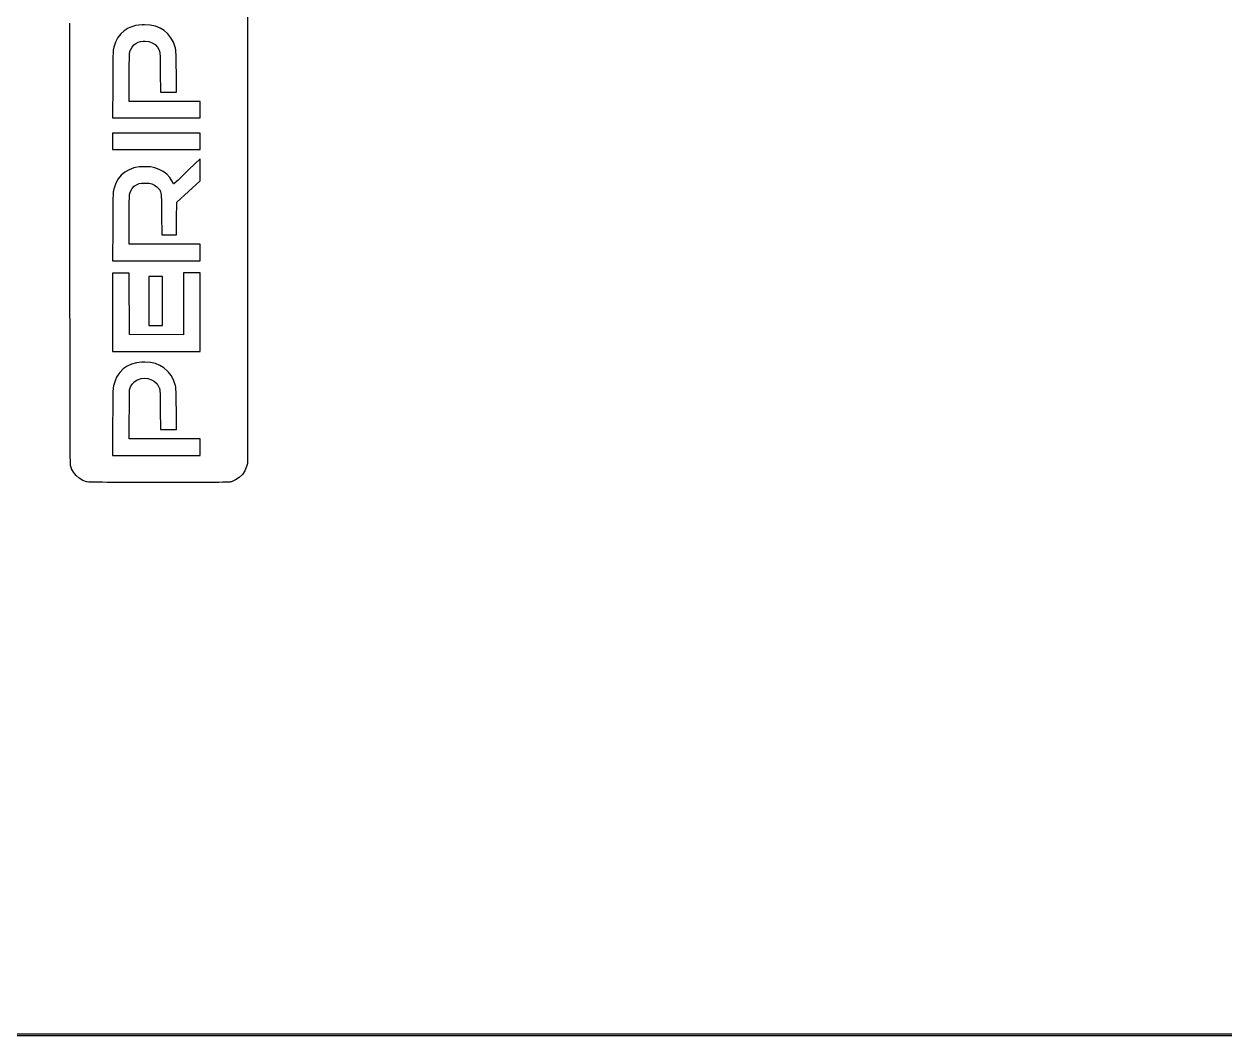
# Model space of a CAD drawing. Extents: x 47 to 252, y -139 to -48.
# Drawn here: x 95.52 to 122.43, y -138.53 to -115.85 of the extents above; entities that cross this region are included whole.
import ezdxf

# ---------------------------------------------------------------- set-up
doc = ezdxf.new("R2010")
doc.units = 0
doc.layers.add('BLACK', color=7, linetype='CONTINUOUS')

msp = doc.modelspace()

# ---------------------------------------------------------------- linework, layer by layer
at = {"layer": 'BLACK', "linetype": 'CONTINUOUS'}
for p, q in [((100.53, -113.475), (100.53, -125.695)), ((96.547, -116.287), (96.5469, -115.832)), ((97.8532, -115.946), (97.7638, -116)), ((97.8915, -115.928), (97.8532, -115.946)), ((97.9564, -115.902), (97.8915, -115.928)), ((98.0197, -115.885), (97.9564, -115.902)), ((98.0885, -115.874), (98.0197, -115.885)), ((98.1702, -115.868), (98.0885, -115.874)), ((98.2201, -115.867), (98.1702, -115.868)), ((98.3465, -115.875), (98.2201, -115.867)), ((98.4624, -115.9), (98.3465, -115.875)), ((98.5673, -115.941), (98.4624, -115.9)), ((98.6606, -115.998), (98.5673, -115.941)), ((97.6228, -116.155), (97.5708, -116.256)), ((97.6871, -116.07), (97.6228, -116.155)), ((97.7638, -116), (97.6871, -116.07)), ((98.13, -116.241), (98.1899, -116.234)), ((98.1899, -116.234), (98.19, -116.234)), ((98.19, -116.234), (98.1902, -116.233)), ((98.1902, -116.233), (98.1904, -116.233)), ((98.1904, -116.233), (98.2299, -116.233)), ((98.2299, -116.233), (98.23, -116.233)), ((98.23, -116.233), (98.2303, -116.233)), ((98.2303, -116.233), (98.2305, -116.233)), ((98.2305, -116.233), (98.3154, -116.242)), ((98.7418, -116.069), (98.6606, -115.998)), ((98.8103, -116.156), (98.7418, -116.069)), ((98.8656, -116.256), (98.8103, -116.156)), ((96.5471, -116.728), (96.547, -116.287)), ((96.547, -116.287), (96.547, -116.287)), ((97.5153, -116.482), (97.5137, -116.517)), ((97.5171, -116.453), (97.5153, -116.482)), ((97.5193, -116.431), (97.5171, -116.453)), ((97.5219, -116.412), (97.5193, -116.431)), ((97.525, -116.396), (97.5219, -116.412)), ((97.5285, -116.382), (97.525, -116.396)), ((97.5326, -116.366), (97.5285, -116.382)), ((97.5708, -116.256), (97.5326, -116.366)), ((97.8835, -116.528), (97.8855, -116.501)), ((97.8855, -116.501), (97.888, -116.481)), ((97.8855, -116.501), (97.8855, -116.501)), ((97.8855, -116.501), (97.8855, -116.501)), ((97.8855, -116.501), (97.8855, -116.501)), ((97.888, -116.481), (97.891, -116.466)), ((97.888, -116.481), (97.888, -116.481)), ((97.888, -116.481), (97.888, -116.481)), ((97.888, -116.481), (97.888, -116.481)), ((97.891, -116.466), (97.891, -116.466)), ((97.891, -116.466), (97.8911, -116.466)), ((97.8911, -116.466), (97.8948, -116.453)), ((97.8911, -116.466), (97.8911, -116.466)), ((97.8948, -116.453), (97.8948, -116.453)), ((97.8948, -116.453), (97.8949, -116.453)), ((97.8949, -116.453), (97.8993, -116.442)), ((97.8949, -116.453), (97.8949, -116.453)), ((97.8993, -116.442), (97.8993, -116.442)), ((97.8993, -116.442), (97.8993, -116.442)), ((97.8993, -116.442), (97.8994, -116.442)), ((97.8994, -116.442), (97.9032, -116.433)), ((97.9032, -116.433), (97.9033, -116.433)), ((97.9033, -116.433), (97.9034, -116.433)), ((97.9034, -116.433), (97.9392, -116.369)), ((97.9034, -116.433), (97.9034, -116.433)), ((97.9392, -116.369), (97.9395, -116.368)), ((97.9392, -116.369), (97.9392, -116.369)), ((97.9392, -116.369), (97.9392, -116.369)), ((97.9392, -116.369), (97.9392, -116.369)), ((97.9395, -116.368), (97.9397, -116.368)), ((97.9397, -116.368), (97.9815, -116.319)), ((97.9815, -116.319), (97.9815, -116.319)), ((97.9815, -116.319), (97.9816, -116.319)), ((97.9816, -116.319), (97.9818, -116.318)), ((97.9818, -116.318), (97.9823, -116.318)), ((97.9823, -116.318), (98.0256, -116.285)), ((97.9823, -116.318), (97.9823, -116.318)), ((97.9823, -116.318), (97.9823, -116.318)), ((98.0256, -116.285), (98.0257, -116.285)), ((98.0257, -116.285), (98.026, -116.284)), ((98.026, -116.284), (98.0263, -116.284)), ((98.0263, -116.284), (98.0766, -116.257)), ((98.0766, -116.257), (98.0766, -116.257)), ((98.0766, -116.257), (98.0771, -116.257)), ((98.0771, -116.257), (98.0774, -116.257)), ((98.0774, -116.257), (98.1291, -116.241)), ((98.1291, -116.241), (98.1291, -116.241)), ((98.1291, -116.241), (98.1296, -116.241)), ((98.1296, -116.241), (98.13, -116.241)), ((98.3154, -116.242), (98.3155, -116.242)), ((98.3155, -116.242), (98.3155, -116.242)), ((98.3155, -116.242), (98.3156, -116.242)), ((98.3156, -116.242), (98.316, -116.242)), ((98.316, -116.242), (98.3165, -116.242)), ((98.3165, -116.242), (98.3165, -116.242)), ((98.3165, -116.242), (98.3165, -116.242)), ((98.3165, -116.242), (98.3916, -116.268)), ((98.3916, -116.268), (98.3916, -116.268)), ((98.3916, -116.268), (98.3917, -116.268)), ((98.3917, -116.268), (98.3918, -116.268)), ((98.3918, -116.268), (98.3922, -116.268)), ((98.3922, -116.268), (98.3925, -116.268)), ((98.3925, -116.268), (98.3926, -116.268)), ((98.3926, -116.268), (98.3927, -116.269)), ((98.3927, -116.269), (98.4566, -116.31)), ((98.4566, -116.31), (98.4566, -116.31)), ((98.4566, -116.31), (98.4567, -116.31)), ((98.4567, -116.31), (98.4568, -116.31)), ((98.4568, -116.31), (98.4571, -116.31)), ((98.4571, -116.31), (98.4574, -116.31)), ((98.4574, -116.31), (98.4575, -116.311)), ((98.4575, -116.311), (98.4576, -116.311)), ((98.4576, -116.311), (98.509, -116.367)), ((98.509, -116.367), (98.509, -116.367)), ((98.509, -116.367), (98.5091, -116.367)), ((98.5091, -116.367), (98.5091, -116.367)), ((98.5091, -116.367), (98.5093, -116.367)), ((98.5093, -116.367), (98.5096, -116.368)), ((98.5096, -116.368), (98.5096, -116.368)), ((98.5096, -116.368), (98.5097, -116.368)), ((98.5097, -116.368), (98.5461, -116.435)), ((98.5461, -116.435), (98.5462, -116.435)), ((98.5462, -116.435), (98.5463, -116.435)), ((98.5463, -116.435), (98.5464, -116.436)), ((98.5464, -116.436), (98.5519, -116.45)), ((98.5519, -116.45), (98.552, -116.45)), ((98.552, -116.45), (98.552, -116.45)), ((98.552, -116.45), (98.552, -116.45)), ((98.552, -116.45), (98.5566, -116.464)), ((98.5566, -116.464), (98.5567, -116.464)), ((98.5567, -116.464), (98.5567, -116.464)), ((98.5567, -116.464), (98.5568, -116.464)), ((98.5568, -116.464), (98.5605, -116.48)), ((98.5605, -116.48), (98.5605, -116.48)), ((98.5605, -116.48), (98.5606, -116.48)), ((98.5606, -116.48), (98.5606, -116.48)), ((98.5606, -116.48), (98.5636, -116.499)), ((98.5636, -116.499), (98.5636, -116.499)), ((98.5636, -116.499), (98.5636, -116.499)), ((98.5636, -116.499), (98.5637, -116.499)), ((98.5637, -116.499), (98.566, -116.524)), ((98.907, -116.371), (98.8656, -116.256)), ((98.9119, -116.39), (98.907, -116.371)), ((98.916, -116.408), (98.9119, -116.39)), ((98.9194, -116.429), (98.916, -116.408)), ((98.9222, -116.454), (98.9194, -116.429)), ((98.9244, -116.485), (98.9222, -116.454)), ((98.9263, -116.524), (98.9244, -116.485)), ((96.5472, -117.156), (96.5471, -116.728)), ((96.5471, -116.728), (96.5471, -116.728)), ((97.5097, -116.758), (97.5091, -116.851)), ((97.5105, -116.68), (97.5097, -116.758)), ((97.5114, -116.615), (97.5105, -116.68)), ((97.5105, -116.68), (97.5105, -116.68)), ((97.5124, -116.561), (97.5114, -116.615)), ((97.5114, -116.615), (97.5114, -116.615)), ((97.5137, -116.517), (97.5124, -116.561)), ((97.8783, -116.814), (97.879, -116.73)), ((97.879, -116.73), (97.8797, -116.662)), ((97.879, -116.73), (97.879, -116.73)), ((97.8797, -116.661), (97.8807, -116.606)), ((97.8797, -116.662), (97.8797, -116.661)), ((97.8797, -116.662), (97.8797, -116.662)), ((97.8807, -116.606), (97.8819, -116.562)), ((97.8807, -116.606), (97.8807, -116.606)), ((97.8807, -116.606), (97.8807, -116.606)), ((97.8819, -116.562), (97.8835, -116.528)), ((97.8819, -116.562), (97.8819, -116.562)), ((97.8819, -116.562), (97.8819, -116.562)), ((97.8819, -116.562), (97.8819, -116.562)), ((97.8835, -116.528), (97.8835, -116.528)), ((97.8835, -116.528), (97.8835, -116.528)), ((97.8835, -116.528), (97.8835, -116.528)), ((98.566, -116.524), (98.566, -116.524)), ((98.566, -116.524), (98.566, -116.524)), ((98.566, -116.524), (98.566, -116.524)), ((98.566, -116.524), (98.5679, -116.556)), ((98.5679, -116.556), (98.5679, -116.556)), ((98.5679, -116.556), (98.5679, -116.556)), ((98.5679, -116.556), (98.5679, -116.556)), ((98.5679, -116.556), (98.5693, -116.598)), ((98.5693, -116.598), (98.5693, -116.598)), ((98.5693, -116.598), (98.5693, -116.598)), ((98.5693, -116.598), (98.5704, -116.651)), ((98.5704, -116.651), (98.5704, -116.651)), ((98.5704, -116.651), (98.5704, -116.651)), ((98.5704, -116.651), (98.5713, -116.717)), ((98.5713, -116.717), (98.5713, -116.717)), ((98.5713, -116.717), (98.572, -116.799)), ((98.9278, -116.574), (98.9263, -116.524)), ((98.9263, -116.524), (98.9263, -116.524)), ((98.9291, -116.635), (98.9278, -116.574)), ((98.9302, -116.711), (98.9291, -116.635)), ((98.9312, -116.803), (98.9302, -116.711)), ((98.9302, -116.711), (98.9302, -116.711)), ((97.5085, -116.96), (97.5079, -117.086)), ((97.5091, -116.851), (97.5085, -116.96)), ((97.874, -117.58), (97.877, -117.032)), ((97.877, -117.032), (97.8777, -116.914)), ((97.877, -117.032), (97.877, -117.032)), ((97.8777, -116.914), (97.8783, -116.814)), ((97.8777, -116.914), (97.8777, -116.914)), ((97.8783, -116.814), (97.8783, -116.814)), ((98.572, -116.799), (98.572, -116.799)), ((98.572, -116.799), (98.5727, -116.898)), ((98.5727, -116.898), (98.5727, -116.898)), ((98.5727, -116.898), (98.573, -116.937)), ((98.573, -116.937), (98.573, -116.937)), ((98.573, -116.937), (98.5759, -117.375)), ((98.9323, -116.912), (98.9312, -116.803)), ((98.9323, -116.913), (98.9323, -116.912)), ((98.9367, -117.375), (98.9323, -116.913)), ((96.5474, -117.57), (96.5472, -117.156)), ((96.5472, -117.156), (96.5472, -117.156)), ((97.5073, -117.203), (97.504, -117.955)), ((97.5079, -117.086), (97.5073, -117.203)), ((96.5475, -117.96), (96.5474, -117.57)), ((96.5474, -117.57), (96.5474, -117.57)), ((97.8741, -117.581), (97.874, -117.58)), ((98.5759, -117.375), (98.9367, -117.375)), ((97.8743, -117.581), (97.8741, -117.581)), ((97.8744, -117.582), (97.8743, -117.581)), ((97.8746, -117.582), (97.8744, -117.582)), ((97.8744, -117.582), (97.8744, -117.582)), ((97.8744, -117.582), (97.8744, -117.582)), ((97.8749, -117.583), (97.8746, -117.582)), ((97.8755, -117.584), (97.8749, -117.583)), ((97.8749, -117.583), (97.8749, -117.583)), ((97.8758, -117.584), (97.8755, -117.584)), ((97.8762, -117.584), (97.8758, -117.584)), ((97.8771, -117.585), (97.8762, -117.584)), ((97.878, -117.585), (97.8771, -117.585)), ((97.8781, -117.585), (97.878, -117.585)), ((97.878, -117.585), (97.878, -117.585)), ((97.879, -117.585), (97.8781, -117.585)), ((99.465, -117.585), (97.879, -117.585)), ((99.465, -117.955), (99.465, -117.585)), ((96.5475, -117.972), (96.5475, -117.96)), ((96.5475, -117.96), (96.5475, -117.96)), ((96.5476, -118.29), (96.5475, -117.972)), ((96.5475, -117.972), (96.5475, -117.972)), ((97.504, -117.955), (99.465, -117.955)), ((96.5477, -118.36), (96.5476, -118.29)), ((96.5476, -118.29), (96.5476, -118.29)), ((96.5478, -118.736), (96.5477, -118.36)), ((96.5477, -118.36), (96.5477, -118.36)), ((97.505, -118.295), (97.505, -118.665)), ((99.465, -118.295), (97.505, -118.295)), ((99.465, -118.665), (99.465, -118.295)), ((96.548, -119.099), (96.5478, -118.736)), ((96.5478, -118.736), (96.5478, -118.736)), ((97.505, -118.665), (99.465, -118.665)), ((99.465, -118.869), (99.2225, -119.105)), ((99.465, -119.365), (99.465, -118.869)), ((96.5481, -119.45), (96.548, -119.099)), ((96.548, -119.099), (96.548, -119.099)), ((97.7787, -119.169), (97.6977, -119.238)), ((97.8738, -119.115), (97.7787, -119.169)), ((97.9832, -119.074), (97.8738, -119.115)), ((98.0193, -119.065), (97.9832, -119.074)), ((98.0962, -119.053), (98.0193, -119.065)), ((98.1818, -119.047), (98.0962, -119.053)), ((98.2691, -119.046), (98.1818, -119.047)), ((98.3512, -119.052), (98.2691, -119.046)), ((98.4212, -119.064), (98.3512, -119.052)), ((98.447, -119.07), (98.4212, -119.064)), ((98.5489, -119.107), (98.447, -119.07)), ((98.6408, -119.156), (98.5489, -119.107)), ((98.7206, -119.216), (98.6408, -119.156)), ((99.1616, -119.164), (99.1032, -119.22)), ((99.2225, -119.105), (99.1616, -119.164)), ((99.1616, -119.164), (99.1616, -119.164)), ((99.2225, -119.105), (99.2225, -119.105)), ((96.5483, -119.789), (96.5481, -119.45)), ((96.5481, -119.45), (96.5481, -119.45)), ((97.5768, -119.418), (97.5365, -119.53)), ((97.6305, -119.32), (97.5768, -119.418)), ((97.6977, -119.238), (97.6305, -119.32)), ((98.011, -119.468), (98.0547, -119.443)), ((98.0547, -119.443), (98.0548, -119.443)), ((98.0548, -119.443), (98.0551, -119.443)), ((98.0551, -119.443), (98.0554, -119.442)), ((98.0554, -119.442), (98.0995, -119.426)), ((98.0995, -119.426), (98.0996, -119.426)), ((98.0996, -119.426), (98.1, -119.425)), ((98.1, -119.425), (98.1004, -119.425)), ((98.1004, -119.425), (98.1505, -119.416)), ((98.1505, -119.416), (98.1505, -119.416)), ((98.1505, -119.416), (98.1508, -119.416)), ((98.1508, -119.416), (98.1511, -119.416)), ((98.1511, -119.416), (98.213, -119.412)), ((98.213, -119.412), (98.2131, -119.412)), ((98.2131, -119.412), (98.2132, -119.412)), ((98.2132, -119.412), (98.2133, -119.412)), ((98.2133, -119.412), (98.24, -119.412)), ((98.24, -119.412), (98.2401, -119.412)), ((98.2401, -119.412), (98.2402, -119.412)), ((98.2402, -119.412), (98.2403, -119.412)), ((98.2403, -119.412), (98.3195, -119.417)), ((98.3195, -119.417), (98.3195, -119.417)), ((98.3195, -119.417), (98.3199, -119.417)), ((98.3199, -119.417), (98.3202, -119.417)), ((98.3202, -119.417), (98.3855, -119.431)), ((98.3855, -119.431), (98.3855, -119.431)), ((98.3855, -119.431), (98.3856, -119.431)), ((98.3856, -119.431), (98.3856, -119.431)), ((98.3856, -119.431), (98.3858, -119.431)), ((98.3858, -119.431), (98.3865, -119.432)), ((98.3865, -119.432), (98.3865, -119.432)), ((98.3865, -119.432), (98.3865, -119.432)), ((98.3865, -119.432), (98.4422, -119.457)), ((98.4422, -119.457), (98.4423, -119.457)), ((98.4423, -119.457), (98.4423, -119.457)), ((98.4423, -119.457), (98.4423, -119.457)), ((98.4423, -119.457), (98.4427, -119.458)), ((98.4427, -119.458), (98.4431, -119.458)), ((98.4431, -119.458), (98.4431, -119.458)), ((98.4431, -119.458), (98.4432, -119.458)), ((98.4432, -119.458), (98.4938, -119.496)), ((98.7861, -119.286), (98.7206, -119.216)), ((98.8351, -119.365), (98.7861, -119.286)), ((98.868, -119.432), (98.8351, -119.365)), ((98.8681, -119.432), (98.868, -119.432)), ((98.868, -119.432), (98.868, -119.432)), ((98.8683, -119.432), (98.8681, -119.432)), ((98.8685, -119.432), (98.8683, -119.432)), ((98.8686, -119.433), (98.8685, -119.432)), ((98.8687, -119.433), (98.8686, -119.433)), ((98.8689, -119.433), (98.8687, -119.433)), ((98.8691, -119.433), (98.8689, -119.433)), ((98.8693, -119.433), (98.8691, -119.433)), ((98.8694, -119.433), (98.8693, -119.433)), ((98.8697, -119.434), (98.8694, -119.433)), ((98.8699, -119.434), (98.8697, -119.434)), ((98.8701, -119.434), (98.8699, -119.434)), ((98.8702, -119.434), (98.8701, -119.434)), ((98.8705, -119.434), (98.8702, -119.434)), ((98.8708, -119.434), (98.8705, -119.434)), ((98.871, -119.434), (98.8708, -119.434)), ((98.8711, -119.434), (98.871, -119.434)), ((98.8714, -119.434), (98.8711, -119.434)), ((98.8718, -119.434), (98.8714, -119.434)), ((98.8719, -119.434), (98.8718, -119.434)), ((98.8721, -119.434), (98.8719, -119.434)), ((98.8724, -119.434), (98.8721, -119.434)), ((98.8727, -119.434), (98.8724, -119.434)), ((98.8729, -119.434), (98.8727, -119.434)), ((98.8731, -119.434), (98.8729, -119.434)), ((98.8734, -119.434), (98.8731, -119.434)), ((98.8737, -119.434), (98.8734, -119.434)), ((98.8739, -119.434), (98.8737, -119.434)), ((98.874, -119.434), (98.8739, -119.434)), ((98.8743, -119.434), (98.874, -119.434)), ((98.8746, -119.434), (98.8743, -119.434)), ((98.8748, -119.434), (98.8746, -119.434)), ((98.8749, -119.434), (98.8748, -119.434)), ((98.8752, -119.434), (98.8749, -119.434)), ((98.8755, -119.433), (98.8752, -119.434)), ((98.8756, -119.433), (98.8755, -119.433)), ((98.8757, -119.433), (98.8756, -119.433)), ((98.8758, -119.433), (98.8757, -119.433)), ((98.9236, -119.391), (98.8758, -119.433)), ((98.9359, -119.38), (98.9236, -119.391)), ((98.9236, -119.391), (98.9236, -119.391)), ((98.9236, -119.391), (98.9236, -119.391)), ((98.936, -119.38), (98.9359, -119.38)), ((98.9359, -119.38), (98.9359, -119.38)), ((98.9636, -119.354), (98.936, -119.38)), ((98.9416, -119.842), (99.465, -119.365)), ((98.9637, -119.354), (98.9636, -119.354)), ((98.9636, -119.354), (98.9636, -119.354)), ((99.0021, -119.317), (98.9637, -119.354)), ((99.0022, -119.317), (99.0021, -119.317)), ((99.0021, -119.317), (99.0021, -119.317)), ((99.0493, -119.272), (99.0022, -119.317)), ((99.1032, -119.22), (99.0493, -119.272)), ((99.0493, -119.272), (99.0493, -119.272)), ((99.0493, -119.272), (99.0493, -119.272)), ((99.1032, -119.22), (99.1032, -119.22)), ((99.1032, -119.22), (99.1032, -119.22)), ((97.514, -119.697), (97.5127, -119.742)), ((97.5156, -119.662), (97.514, -119.697)), ((97.5174, -119.633), (97.5156, -119.662)), ((97.5196, -119.61), (97.5174, -119.633)), ((97.5222, -119.591), (97.5196, -119.61)), ((97.5252, -119.574), (97.5222, -119.591)), ((97.5287, -119.559), (97.5252, -119.574)), ((97.5328, -119.543), (97.5287, -119.559)), ((97.5365, -119.53), (97.5328, -119.543)), ((97.5328, -119.543), (97.5328, -119.543)), ((97.8805, -119.756), (97.8828, -119.707)), ((97.8828, -119.707), (97.8855, -119.677)), ((97.8828, -119.707), (97.8828, -119.707)), ((97.8828, -119.707), (97.8828, -119.707)), ((97.8828, -119.707), (97.8828, -119.707)), ((97.8855, -119.676), (97.886, -119.673)), ((97.8855, -119.677), (97.8855, -119.676)), ((97.8855, -119.676), (97.8855, -119.676)), ((97.8855, -119.677), (97.8855, -119.677)), ((97.886, -119.673), (97.886, -119.673)), ((97.886, -119.673), (97.8861, -119.673)), ((97.8861, -119.672), (97.907, -119.601)), ((97.8861, -119.673), (97.8861, -119.672)), ((97.907, -119.601), (97.9072, -119.6)), ((97.907, -119.601), (97.907, -119.601)), ((97.907, -119.601), (97.907, -119.601)), ((97.907, -119.601), (97.907, -119.601)), ((97.9072, -119.6), (97.9074, -119.6)), ((97.9074, -119.6), (97.9424, -119.536)), ((97.9074, -119.6), (97.9074, -119.6)), ((97.9074, -119.6), (97.9074, -119.6)), ((97.9424, -119.536), (97.9425, -119.536)), ((97.9425, -119.536), (97.9425, -119.536)), ((97.9425, -119.536), (97.9425, -119.536)), ((97.9425, -119.536), (97.9428, -119.536)), ((97.9428, -119.536), (97.943, -119.535)), ((97.943, -119.535), (97.9431, -119.535)), ((97.9431, -119.535), (97.9896, -119.484)), ((97.9431, -119.535), (97.9431, -119.535)), ((97.9896, -119.484), (97.9897, -119.484)), ((97.9897, -119.484), (97.99, -119.484)), ((97.99, -119.484), (97.9903, -119.484)), ((97.9903, -119.484), (98.0105, -119.469)), ((98.0105, -119.469), (98.0108, -119.468)), ((98.0105, -119.469), (98.0105, -119.469)), ((98.0108, -119.468), (98.011, -119.468)), ((98.4938, -119.496), (98.4939, -119.496)), ((98.4939, -119.496), (98.4941, -119.496)), ((98.4941, -119.496), (98.4943, -119.497)), ((98.4943, -119.497), (98.5089, -119.511)), ((98.5089, -119.511), (98.5089, -119.511)), ((98.5089, -119.511), (98.509, -119.511)), ((98.509, -119.511), (98.509, -119.511)), ((98.509, -119.511), (98.5285, -119.53)), ((98.5285, -119.53), (98.5286, -119.53)), ((98.5286, -119.53), (98.5286, -119.53)), ((98.5286, -119.53), (98.5287, -119.53)), ((98.5287, -119.53), (98.5451, -119.548)), ((98.5451, -119.548), (98.5452, -119.548)), ((98.5452, -119.548), (98.5453, -119.549)), ((98.5453, -119.549), (98.5454, -119.549)), ((98.5454, -119.549), (98.559, -119.567)), ((98.559, -119.567), (98.5591, -119.567)), ((98.5591, -119.567), (98.5592, -119.567)), ((98.5592, -119.567), (98.5594, -119.567)), ((98.5594, -119.567), (98.5705, -119.587)), ((98.5705, -119.587), (98.5705, -119.587)), ((98.5705, -119.587), (98.5707, -119.588)), ((98.5707, -119.588), (98.5708, -119.588)), ((98.5708, -119.588), (98.5796, -119.612)), ((98.5796, -119.612), (98.5796, -119.612)), ((98.5796, -119.612), (98.5797, -119.612)), ((98.5797, -119.612), (98.5798, -119.612)), ((98.5798, -119.612), (98.5866, -119.642)), ((98.5866, -119.642), (98.5867, -119.642)), ((98.5867, -119.642), (98.5867, -119.642)), ((98.5867, -119.642), (98.5867, -119.642)), ((98.5867, -119.642), (98.5919, -119.679)), ((98.5919, -119.679), (98.5919, -119.679)), ((98.5919, -119.679), (98.5919, -119.679)), ((98.5919, -119.679), (98.5919, -119.679)), ((98.5919, -119.679), (98.5956, -119.726)), ((98.5956, -119.726), (98.5956, -119.726)), ((98.5956, -119.726), (98.5956, -119.726)), ((98.5956, -119.726), (98.5956, -119.726)), ((98.5956, -119.726), (98.5982, -119.784)), ((96.5484, -120.116), (96.5483, -119.789)), ((96.5483, -119.789), (96.5483, -119.789)), ((97.51, -119.94), (97.5093, -120.033)), ((97.5108, -119.862), (97.51, -119.94)), ((97.5117, -119.796), (97.5108, -119.862)), ((97.5127, -119.742), (97.5117, -119.796)), ((97.5117, -119.796), (97.5117, -119.796)), ((97.8759, -120.009), (97.877, -119.908)), ((97.877, -119.908), (97.8785, -119.823)), ((97.877, -119.908), (97.877, -119.908)), ((97.877, -119.908), (97.877, -119.908)), ((97.8785, -119.823), (97.8805, -119.756)), ((97.8785, -119.823), (97.8785, -119.823)), ((97.8785, -119.823), (97.8785, -119.823)), ((97.8805, -119.756), (97.8805, -119.756)), ((97.8805, -119.756), (97.8805, -119.756)), ((97.8805, -119.756), (97.8805, -119.756)), ((98.5982, -119.784), (98.5982, -119.784)), ((98.5982, -119.784), (98.5982, -119.784)), ((98.5982, -119.784), (98.5982, -119.784)), ((98.5982, -119.784), (98.6, -119.855)), ((98.6, -119.855), (98.6, -119.855)), ((98.6, -119.855), (98.6, -119.855)), ((98.6, -119.855), (98.6012, -119.941)), ((98.6012, -119.941), (98.6012, -119.941)), ((98.6012, -119.941), (98.6021, -120.043)), ((98.9374, -120.213), (98.94, -119.845)), ((98.94, -119.845), (98.94, -119.845)), ((98.94, -119.845), (98.94, -119.845)), ((98.94, -119.845), (98.94, -119.845)), ((98.94, -119.845), (98.9401, -119.845)), ((98.9401, -119.845), (98.9401, -119.844)), ((98.9401, -119.844), (98.9401, -119.844)), ((98.9401, -119.844), (98.9401, -119.844)), ((98.9401, -119.844), (98.9403, -119.844)), ((98.9403, -119.844), (98.9404, -119.843)), ((98.9404, -119.843), (98.9405, -119.843)), ((98.9405, -119.843), (98.9405, -119.843)), ((98.9405, -119.843), (98.9407, -119.843)), ((98.9407, -119.843), (98.9409, -119.843)), ((98.9409, -119.843), (98.9409, -119.843)), ((98.9409, -119.843), (98.941, -119.843)), ((98.941, -119.843), (98.9413, -119.842)), ((98.9413, -119.842), (98.9415, -119.842)), ((98.9415, -119.842), (98.9416, -119.842)), ((98.9416, -119.842), (98.9416, -119.842)), ((96.5486, -120.431), (96.5484, -120.116)), ((96.5484, -120.116), (96.5484, -120.116)), ((97.5081, -120.268), (97.5075, -120.393)), ((97.5087, -120.142), (97.5081, -120.268)), ((97.5093, -120.033), (97.5087, -120.142)), ((97.875, -120.258), (97.8752, -120.126)), ((97.875, -120.78), (97.875, -120.258)), ((97.8752, -120.126), (97.8759, -120.009)), ((97.8752, -120.126), (97.8752, -120.126)), ((97.8759, -120.009), (97.8759, -120.009)), ((97.8759, -120.009), (97.8759, -120.009)), ((98.6021, -120.043), (98.6021, -120.043)), ((98.6021, -120.043), (98.6027, -120.122)), ((98.6027, -120.122), (98.6027, -120.122)), ((98.6027, -120.122), (98.6061, -120.575)), ((98.9348, -120.575), (98.9374, -120.213)), ((98.9374, -120.213), (98.9374, -120.213)), ((96.5488, -120.734), (96.5486, -120.431)), ((96.5486, -120.431), (96.5486, -120.431)), ((97.5075, -120.393), (97.5041, -121.155)), ((96.549, -121.027), (96.5488, -120.734)), ((96.5488, -120.734), (96.5488, -120.734)), ((97.8751, -120.781), (97.875, -120.78)), ((97.8752, -120.781), (97.8751, -120.781)), ((97.8751, -120.781), (97.8751, -120.781)), ((97.8751, -120.781), (97.8751, -120.781)), ((97.8751, -120.781), (97.8751, -120.781)), ((97.8754, -120.782), (97.8752, -120.781)), ((97.8756, -120.782), (97.8754, -120.782)), ((97.8754, -120.782), (97.8754, -120.782)), ((97.8754, -120.782), (97.8754, -120.782)), ((97.8758, -120.783), (97.8756, -120.782)), ((97.8762, -120.783), (97.8758, -120.783)), ((97.8758, -120.783), (97.8758, -120.783)), ((97.8758, -120.783), (97.8758, -120.783)), ((97.8764, -120.783), (97.8762, -120.783)), ((97.8764, -120.784), (97.8764, -120.783)), ((97.8765, -120.784), (97.8764, -120.784)), ((97.8768, -120.784), (97.8765, -120.784)), ((97.8772, -120.784), (97.8768, -120.784)), ((97.8775, -120.784), (97.8772, -120.784)), ((97.8772, -120.784), (97.8772, -120.784)), ((97.8772, -120.784), (97.8772, -120.784)), ((97.878, -120.785), (97.8775, -120.784)), ((97.8781, -120.785), (97.878, -120.785)), ((97.878, -120.785), (97.878, -120.785)), ((97.8784, -120.785), (97.8781, -120.785)), ((97.879, -120.785), (97.8784, -120.785)), ((97.8794, -120.785), (97.879, -120.785)), ((97.879, -120.785), (97.879, -120.785)), ((97.879, -120.785), (97.879, -120.785)), ((97.8799, -120.785), (97.8794, -120.785)), ((99.465, -120.785), (97.8799, -120.785)), ((98.6061, -120.575), (98.9348, -120.575)), ((99.465, -121.155), (99.465, -120.785)), ((96.5491, -121.16), (96.549, -121.027)), ((96.549, -121.027), (96.549, -121.027)), ((96.5491, -121.308), (96.5491, -121.16)), ((96.5491, -121.16), (96.5491, -121.16)), ((96.5492, -121.43), (96.5491, -121.308)), ((96.5491, -121.308), (96.5491, -121.308)), ((97.5041, -121.155), (99.465, -121.155)), ((96.5493, -121.578), (96.5492, -121.43)), ((96.5492, -121.43), (96.5492, -121.43)), ((96.5495, -121.838), (96.5493, -121.578)), ((96.5493, -121.578), (96.5493, -121.578)), ((97.8749, -121.435), (97.505, -121.435)), ((97.505, -121.435), (97.505, -123.185)), ((97.8751, -121.5), (97.8749, -121.435)), ((97.88, -122.805), (97.8751, -121.5)), ((97.8751, -121.5), (97.8751, -121.5)), ((98.315, -121.505), (98.315, -122.605)), ((98.625, -121.505), (98.315, -121.505)), ((98.625, -122.605), (98.625, -121.505)), ((99.465, -121.425), (99.095, -121.425)), ((99.095, -121.425), (99.095, -122.81)), ((99.465, -123.185), (99.465, -121.425)), ((96.5497, -122.087), (96.5495, -121.838)), ((96.5495, -121.838), (96.5495, -121.838)), ((96.5499, -122.326), (96.5497, -122.087)), ((96.5497, -122.087), (96.5497, -122.087)), ((96.5501, -122.555), (96.5499, -122.326)), ((96.5499, -122.326), (96.5499, -122.326)), ((96.5504, -122.774), (96.5501, -122.555)), ((96.5501, -122.555), (96.5501, -122.555)), ((98.315, -122.605), (98.625, -122.605)), ((96.5506, -122.983), (96.5504, -122.774)), ((96.5504, -122.774), (96.5504, -122.774)), ((97.8801, -122.806), (97.88, -122.805)), ((97.88, -122.805), (97.88, -122.805)), ((97.8802, -122.806), (97.8801, -122.806)), ((97.8801, -122.806), (97.8801, -122.806)), ((97.8801, -122.806), (97.8801, -122.806)), ((97.8804, -122.807), (97.8802, -122.806)), ((97.8806, -122.807), (97.8804, -122.807)), ((97.8804, -122.807), (97.8804, -122.807)), ((97.8804, -122.807), (97.8804, -122.807)), ((97.8808, -122.808), (97.8806, -122.807)), ((97.8811, -122.808), (97.8808, -122.808)), ((97.8808, -122.808), (97.8808, -122.808)), ((97.8808, -122.808), (97.8808, -122.808)), ((97.8814, -122.808), (97.8811, -122.808)), ((97.8814, -122.809), (97.8814, -122.808)), ((97.8815, -122.809), (97.8814, -122.809)), ((97.8818, -122.809), (97.8815, -122.809)), ((97.8822, -122.809), (97.8818, -122.809)), ((97.8825, -122.809), (97.8822, -122.809)), ((97.8822, -122.809), (97.8822, -122.809)), ((97.8822, -122.809), (97.8822, -122.809)), ((97.883, -122.81), (97.8825, -122.809)), ((97.8831, -122.81), (97.883, -122.81)), ((97.8834, -122.81), (97.8831, -122.81)), ((97.8831, -122.81), (97.8831, -122.81)), ((97.8839, -122.81), (97.8834, -122.81)), ((97.884, -122.81), (97.8839, -122.81)), ((97.8844, -122.81), (97.884, -122.81)), ((97.884, -122.81), (97.884, -122.81)), ((97.8849, -122.81), (97.8844, -122.81)), ((97.885, -122.81), (97.8849, -122.81)), ((99.09, -122.815), (97.885, -122.81)), ((99.0906, -122.815), (99.09, -122.815)), ((99.09, -122.815), (99.09, -122.815)), ((99.0909, -122.815), (99.0906, -122.815)), ((99.0915, -122.815), (99.0909, -122.815)), ((99.0909, -122.815), (99.0909, -122.815)), ((99.0909, -122.815), (99.0909, -122.815)), ((99.0919, -122.815), (99.0915, -122.815)), ((99.0923, -122.815), (99.0919, -122.815)), ((99.0919, -122.815), (99.0919, -122.815)), ((99.0919, -122.815), (99.0919, -122.815)), ((99.0927, -122.814), (99.0923, -122.815)), ((99.0933, -122.814), (99.0927, -122.814)), ((99.0927, -122.814), (99.0927, -122.814)), ((99.0927, -122.814), (99.0927, -122.814)), ((99.0935, -122.814), (99.0933, -122.814)), ((99.0938, -122.813), (99.0935, -122.814)), ((99.0935, -122.814), (99.0935, -122.814)), ((99.0935, -122.814), (99.0935, -122.814)), ((99.0941, -122.813), (99.0938, -122.813)), ((99.0943, -122.813), (99.0941, -122.813)), ((99.0941, -122.813), (99.0941, -122.813)), ((99.0941, -122.813), (99.0941, -122.813)), ((99.0946, -122.812), (99.0943, -122.813)), ((99.0947, -122.812), (99.0946, -122.812)), ((99.0946, -122.812), (99.0946, -122.812)), ((99.0946, -122.812), (99.0946, -122.812)), ((99.0949, -122.811), (99.0947, -122.812)), ((99.095, -122.81), (99.0949, -122.811)), ((99.0949, -122.811), (99.0949, -122.811)), ((99.0949, -122.811), (99.0949, -122.811)), ((99.0949, -122.811), (99.0949, -122.811)), ((96.5508, -123.182), (96.5506, -122.983)), ((96.5506, -122.983), (96.5506, -122.983)), ((96.551, -123.373), (96.5508, -123.182)), ((96.5508, -123.182), (96.5508, -123.182)), ((97.505, -123.185), (99.465, -123.185)), ((96.5513, -123.554), (96.551, -123.373)), ((96.551, -123.373), (96.551, -123.373)), ((97.9279, -123.471), (97.8281, -123.517)), ((98.0388, -123.441), (97.9279, -123.471)), ((98.1603, -123.427), (98.0388, -123.441)), ((98.2286, -123.426), (98.1603, -123.427)), ((98.3519, -123.435), (98.2286, -123.426)), ((98.463, -123.459), (98.3519, -123.435)), ((98.5635, -123.499), (98.463, -123.459)), ((98.6547, -123.554), (98.5635, -123.499)), ((96.5515, -123.726), (96.5513, -123.554)), ((96.5513, -123.554), (96.5513, -123.554)), ((96.5518, -123.89), (96.5515, -123.726)), ((96.5515, -123.726), (96.5515, -123.726)), ((97.5933, -123.765), (97.5678, -123.826)), ((97.6187, -123.718), (97.5933, -123.765)), ((97.6639, -123.656), (97.6187, -123.718)), ((97.74, -123.579), (97.6639, -123.656)), ((97.8281, -123.517), (97.74, -123.579)), ((98.738, -123.625), (98.6547, -123.554)), ((98.7588, -123.647), (98.738, -123.625)), ((98.8191, -123.728), (98.7588, -123.647)), ((98.869, -123.824), (98.8191, -123.728)), ((96.552, -124.045), (96.5518, -123.89)), ((96.5518, -123.89), (96.5518, -123.89)), ((97.5142, -124.032), (97.5128, -124.071)), ((97.5157, -124.012), (97.5142, -124.032)), ((97.5262, -123.959), (97.5157, -124.012)), ((97.5446, -123.892), (97.5262, -123.959)), ((97.5678, -123.826), (97.5446, -123.892)), ((97.8805, -124.043), (97.9085, -123.983)), ((97.9085, -123.983), (97.9085, -123.983)), ((97.9085, -123.983), (97.9086, -123.983)), ((97.9086, -123.983), (97.9087, -123.983)), ((97.9087, -123.983), (97.9445, -123.92)), ((97.9445, -123.92), (97.9446, -123.92)), ((97.9446, -123.92), (97.9449, -123.919)), ((97.9446, -123.92), (97.9446, -123.92)), ((97.9446, -123.92), (97.9446, -123.92)), ((97.9449, -123.919), (97.9452, -123.919)), ((97.9452, -123.919), (97.9886, -123.871)), ((97.9452, -123.919), (97.9452, -123.919)), ((97.9452, -123.919), (97.9452, -123.919)), ((97.9886, -123.871), (97.9887, -123.871)), ((97.9887, -123.871), (97.9887, -123.871)), ((97.9887, -123.871), (97.9888, -123.871)), ((97.9888, -123.871), (97.9891, -123.871)), ((97.9891, -123.871), (97.9894, -123.871)), ((97.9894, -123.871), (97.9895, -123.871)), ((97.9895, -123.87), (98.0451, -123.833)), ((97.9895, -123.871), (97.9895, -123.87)), ((98.0451, -123.833), (98.0451, -123.833)), ((98.0451, -123.833), (98.0454, -123.833)), ((98.0454, -123.833), (98.0456, -123.833)), ((98.0456, -123.833), (98.0616, -123.825)), ((98.0616, -123.825), (98.0617, -123.825)), ((98.0617, -123.825), (98.062, -123.825)), ((98.062, -123.825), (98.0622, -123.825)), ((98.0622, -123.825), (98.1424, -123.796)), ((98.1424, -123.796), (98.1425, -123.796)), ((98.1425, -123.796), (98.1425, -123.796)), ((98.1425, -123.796), (98.1426, -123.796)), ((98.1426, -123.796), (98.143, -123.796)), ((98.143, -123.796), (98.1434, -123.796)), ((98.1434, -123.796), (98.1435, -123.796)), ((98.1435, -123.796), (98.2254, -123.788)), ((98.1435, -123.796), (98.1435, -123.796)), ((98.2254, -123.788), (98.2255, -123.788)), ((98.2255, -123.788), (98.2255, -123.788)), ((98.2255, -123.788), (98.2265, -123.788)), ((98.2265, -123.788), (98.2935, -123.795)), ((98.2935, -123.795), (98.2936, -123.795)), ((98.2936, -123.795), (98.294, -123.795)), ((98.294, -123.795), (98.2944, -123.795)), ((98.2944, -123.795), (98.3756, -123.819)), ((98.3756, -123.819), (98.3756, -123.819)), ((98.3756, -123.819), (98.3757, -123.819)), ((98.3757, -123.819), (98.3757, -123.82)), ((98.3757, -123.82), (98.3761, -123.82)), ((98.3761, -123.82), (98.3765, -123.82)), ((98.3765, -123.82), (98.3766, -123.82)), ((98.3766, -123.82), (98.3766, -123.82)), ((98.3766, -123.82), (98.4445, -123.859)), ((98.4445, -123.859), (98.4445, -123.859)), ((98.4445, -123.859), (98.4446, -123.859)), ((98.4446, -123.859), (98.4447, -123.86)), ((98.4447, -123.86), (98.445, -123.86)), ((98.445, -123.86), (98.4453, -123.86)), ((98.4453, -123.86), (98.4454, -123.86)), ((98.4454, -123.86), (98.4455, -123.86)), ((98.4455, -123.86), (98.4998, -123.914)), ((98.4998, -123.914), (98.4999, -123.914)), ((98.4999, -123.914), (98.5, -123.914)), ((98.5, -123.914), (98.5, -123.915)), ((98.5, -123.915), (98.5003, -123.915)), ((98.5003, -123.915), (98.5005, -123.915)), ((98.5005, -123.915), (98.5006, -123.915)), ((98.5006, -123.915), (98.5006, -123.915)), ((98.5006, -123.915), (98.5414, -123.984)), ((98.5414, -123.984), (98.5415, -123.984)), ((98.5415, -123.984), (98.5416, -123.985)), ((98.5416, -123.985), (98.5417, -123.985)), ((98.5417, -123.985), (98.547, -123.997)), ((98.547, -123.997), (98.547, -123.997)), ((98.547, -123.997), (98.5471, -123.997)), ((98.5471, -123.997), (98.5471, -123.997)), ((98.5471, -123.997), (98.5525, -124.011)), ((98.5525, -124.011), (98.5525, -124.011)), ((98.5525, -124.011), (98.5525, -124.011)), ((98.5525, -124.011), (98.5526, -124.012)), ((98.5526, -124.012), (98.557, -124.025)), ((98.557, -124.025), (98.5571, -124.025)), ((98.5571, -124.025), (98.5571, -124.025)), ((98.5571, -124.025), (98.5572, -124.026)), ((98.5572, -124.026), (98.5608, -124.041)), ((98.907, -123.931), (98.869, -123.824)), ((98.9119, -123.95), (98.907, -123.931)), ((98.916, -123.968), (98.9119, -123.95)), ((98.9194, -123.989), (98.916, -123.968)), ((98.9222, -124.014), (98.9194, -123.989)), ((98.9244, -124.045), (98.9222, -124.014)), ((96.5523, -124.192), (96.552, -124.045)), ((96.552, -124.045), (96.552, -124.045)), ((96.5525, -124.33), (96.5523, -124.192)), ((96.5523, -124.192), (96.5523, -124.192)), ((97.5089, -124.278), (97.5078, -124.372)), ((97.5101, -124.196), (97.5089, -124.278)), ((97.5089, -124.278), (97.5089, -124.278)), ((97.5114, -124.126), (97.5101, -124.196)), ((97.5128, -124.071), (97.5114, -124.126)), ((97.5114, -124.126), (97.5114, -124.126)), ((97.874, -125.14), (97.88, -124.045)), ((97.88, -124.045), (97.8801, -124.044)), ((97.88, -124.045), (97.88, -124.045)), ((97.88, -124.045), (97.88, -124.045)), ((97.88, -124.045), (97.88, -124.045)), ((97.8801, -124.044), (97.8803, -124.043)), ((97.8801, -124.044), (97.8801, -124.044)), ((97.8801, -124.044), (97.8801, -124.044)), ((97.8801, -124.044), (97.8801, -124.044)), ((97.8803, -124.043), (97.8804, -124.043)), ((97.8804, -124.043), (97.8804, -124.043)), ((97.8804, -124.043), (97.8805, -124.043)), ((98.5608, -124.041), (98.5608, -124.041)), ((98.5608, -124.041), (98.5608, -124.041)), ((98.5608, -124.041), (98.5609, -124.042)), ((98.5609, -124.042), (98.5638, -124.061)), ((98.5638, -124.061), (98.5638, -124.061)), ((98.5638, -124.061), (98.5638, -124.061)), ((98.5638, -124.061), (98.5639, -124.061)), ((98.5639, -124.061), (98.5662, -124.087)), ((98.5662, -124.087), (98.5662, -124.087)), ((98.5662, -124.087), (98.5662, -124.087)), ((98.5662, -124.087), (98.5662, -124.087)), ((98.5662, -124.087), (98.568, -124.12)), ((98.568, -124.12), (98.568, -124.12)), ((98.568, -124.12), (98.568, -124.12)), ((98.568, -124.12), (98.568, -124.12)), ((98.568, -124.12), (98.5694, -124.162)), ((98.5694, -124.162), (98.5694, -124.163)), ((98.5694, -124.163), (98.5694, -124.163)), ((98.5694, -124.163), (98.5705, -124.217)), ((98.5705, -124.217), (98.5705, -124.217)), ((98.5705, -124.217), (98.5705, -124.217)), ((98.5705, -124.217), (98.5713, -124.285)), ((98.5713, -124.285), (98.5713, -124.285)), ((98.5713, -124.285), (98.5721, -124.368)), ((98.9263, -124.084), (98.9244, -124.045)), ((98.9278, -124.134), (98.9263, -124.084)), ((98.9263, -124.084), (98.9263, -124.084)), ((98.9291, -124.195), (98.9278, -124.134)), ((98.9302, -124.271), (98.9291, -124.195)), ((98.9312, -124.363), (98.9302, -124.271)), ((98.9302, -124.271), (98.9302, -124.271)), ((96.5528, -124.461), (96.5525, -124.33)), ((96.5525, -124.33), (96.5525, -124.33)), ((96.5531, -124.584), (96.5528, -124.461)), ((96.5528, -124.461), (96.5528, -124.461)), ((97.507, -124.476), (97.5063, -124.587)), ((97.5078, -124.372), (97.507, -124.476)), ((98.5721, -124.368), (98.5721, -124.368)), ((98.5721, -124.368), (98.5728, -124.47)), ((98.5728, -124.47), (98.5728, -124.47)), ((98.5728, -124.47), (98.573, -124.497)), ((98.573, -124.497), (98.573, -124.497)), ((98.573, -124.497), (98.5759, -124.935)), ((98.9323, -124.472), (98.9312, -124.363)), ((98.9323, -124.473), (98.9323, -124.472)), ((98.9367, -124.935), (98.9323, -124.473)), ((96.5534, -124.699), (96.5531, -124.584)), ((96.5531, -124.584), (96.5531, -124.584)), ((96.5537, -124.808), (96.5534, -124.699)), ((96.5534, -124.699), (96.5534, -124.699)), ((96.554, -124.909), (96.5537, -124.808)), ((96.5537, -124.808), (96.5537, -124.808)), ((97.5057, -124.798), (97.5048, -125.515)), ((97.5058, -124.703), (97.5057, -124.798)), ((97.5063, -124.587), (97.5058, -124.703)), ((96.5543, -125.003), (96.554, -124.909)), ((96.554, -124.909), (96.554, -124.909)), ((96.5546, -125.09), (96.5543, -125.003)), ((96.5543, -125.003), (96.5543, -125.003)), ((96.5549, -125.171), (96.5546, -125.09)), ((96.5546, -125.09), (96.5546, -125.09)), ((98.5759, -124.935), (98.9367, -124.935)), ((96.5553, -125.246), (96.5549, -125.171)), ((96.5549, -125.171), (96.5549, -125.171)), ((96.5556, -125.314), (96.5553, -125.246)), ((96.5553, -125.246), (96.5553, -125.246)), ((96.5559, -125.377), (96.5556, -125.314)), ((96.5556, -125.314), (96.5556, -125.314)), ((96.5563, -125.433), (96.5559, -125.377)), ((96.5559, -125.377), (96.5559, -125.377)), ((97.8741, -125.141), (97.874, -125.14)), ((97.8743, -125.141), (97.8741, -125.141)), ((97.8744, -125.142), (97.8743, -125.141)), ((97.8746, -125.142), (97.8744, -125.142)), ((97.8744, -125.142), (97.8744, -125.142)), ((97.8744, -125.142), (97.8744, -125.142)), ((97.8749, -125.143), (97.8746, -125.142)), ((97.8755, -125.144), (97.8749, -125.143)), ((97.8749, -125.143), (97.8749, -125.143)), ((97.8758, -125.144), (97.8755, -125.144)), ((97.8762, -125.144), (97.8758, -125.144)), ((97.8771, -125.145), (97.8762, -125.144)), ((97.878, -125.145), (97.8771, -125.145)), ((97.8781, -125.145), (97.878, -125.145)), ((97.878, -125.145), (97.878, -125.145)), ((97.879, -125.145), (97.8781, -125.145)), ((99.465, -125.145), (97.879, -125.145)), ((99.465, -125.515), (99.465, -125.145)), ((96.5567, -125.485), (96.5563, -125.433)), ((96.5563, -125.433), (96.5563, -125.433)), ((96.557, -125.52), (96.5567, -125.485)), ((96.5567, -125.485), (96.5567, -125.485)), ((96.557, -125.531), (96.557, -125.52)), ((96.557, -125.52), (96.557, -125.52)), ((96.5574, -125.571), (96.557, -125.531)), ((96.557, -125.531), (96.557, -125.531)), ((96.5578, -125.607), (96.5574, -125.571)), ((96.5574, -125.571), (96.5574, -125.571)), ((96.5582, -125.639), (96.5578, -125.607)), ((96.5578, -125.607), (96.5578, -125.607)), ((96.5586, -125.665), (96.5582, -125.639)), ((96.5582, -125.639), (96.5582, -125.639)), ((96.5582, -125.639), (96.5582, -125.639)), ((97.5048, -125.515), (99.465, -125.515)), ((96.559, -125.687), (96.5586, -125.665)), ((96.5586, -125.665), (96.5586, -125.665)), ((96.5586, -125.665), (96.5586, -125.665)), ((96.559, -125.688), (96.559, -125.687)), ((96.559, -125.687), (96.559, -125.687)), ((96.5594, -125.706), (96.559, -125.688)), ((96.5599, -125.72), (96.5594, -125.706)), ((96.5594, -125.706), (96.5594, -125.706)), ((96.5594, -125.706), (96.5594, -125.706)), ((96.5603, -125.731), (96.5599, -125.72)), ((96.5599, -125.72), (96.5599, -125.72)), ((96.5599, -125.72), (96.5599, -125.72)), ((96.5607, -125.738), (96.5603, -125.731)), ((96.5603, -125.731), (96.5603, -125.731)), ((96.5603, -125.731), (96.5603, -125.731)), ((96.5603, -125.731), (96.5603, -125.731)), ((96.5608, -125.738), (96.5607, -125.738)), ((96.5612, -125.742), (96.5608, -125.738)), ((96.5608, -125.738), (96.5608, -125.738)), ((96.5608, -125.738), (96.5608, -125.738)), ((96.5613, -125.742), (96.5612, -125.742)), ((96.5614, -125.742), (96.5613, -125.742)), ((96.5614, -125.743), (96.5614, -125.742)), ((96.5839, -125.812), (96.5614, -125.743)), ((96.584, -125.813), (96.5839, -125.812)), ((96.5842, -125.813), (96.584, -125.813)), ((96.5843, -125.813), (96.5842, -125.813)), ((96.5842, -125.813), (96.5842, -125.813)), ((96.5842, -125.813), (96.5842, -125.813)), ((96.627, -125.892), (96.5843, -125.813)), ((96.5843, -125.813), (96.5843, -125.813)), ((96.6272, -125.893), (96.627, -125.892)), ((96.6275, -125.893), (96.6272, -125.893)), ((96.685, -125.965), (96.6275, -125.893)), ((96.6275, -125.893), (96.6275, -125.893)), ((100.468, -125.859), (100.412, -125.941)), ((100.507, -125.767), (100.468, -125.859)), ((100.468, -125.859), (100.468, -125.859)), ((100.468, -125.859), (100.468, -125.859)), ((100.468, -125.859), (100.468, -125.859)), ((100.468, -125.859), (100.468, -125.859)), ((100.468, -125.859), (100.468, -125.859)), ((100.508, -125.767), (100.507, -125.767)), ((100.507, -125.767), (100.507, -125.767)), ((100.53, -125.697), (100.508, -125.767)), ((100.508, -125.767), (100.508, -125.767)), ((100.53, -125.695), (100.53, -125.695)), ((100.53, -125.695), (100.53, -125.696)), ((100.53, -125.696), (100.53, -125.696)), ((100.53, -125.696), (100.53, -125.696)), ((100.53, -125.696), (100.53, -125.696)), ((100.53, -125.696), (100.53, -125.697)), ((96.6853, -125.965), (96.685, -125.965)), ((96.6855, -125.966), (96.6853, -125.965)), ((96.6856, -125.966), (96.6855, -125.966)), ((96.7549, -126.027), (96.6856, -125.966)), ((96.7553, -126.027), (96.7549, -126.027)), ((96.7556, -126.028), (96.7553, -126.027)), ((96.8339, -126.076), (96.7556, -126.028)), ((96.7556, -126.028), (96.7556, -126.028)), ((96.8343, -126.076), (96.8339, -126.076)), ((96.8347, -126.077), (96.8343, -126.076)), ((96.8348, -126.077), (96.8347, -126.077)), ((96.9193, -126.109), (96.8348, -126.077)), ((96.8348, -126.077), (96.8348, -126.077)), ((96.8348, -126.077), (96.8348, -126.077)), ((96.8348, -126.077), (96.8348, -126.077)), ((96.9194, -126.109), (96.9193, -126.109)), ((96.9193, -126.109), (96.9193, -126.109)), ((96.9198, -126.109), (96.9194, -126.109)), ((96.9202, -126.109), (96.9198, -126.109)), ((96.9203, -126.109), (96.9202, -126.109)), ((96.9204, -126.109), (96.9203, -126.109)), ((96.9205, -126.109), (96.9204, -126.109)), ((96.9369, -126.111), (96.9205, -126.109)), ((96.937, -126.111), (96.9369, -126.111)), ((96.9371, -126.111), (96.937, -126.111)), ((96.9372, -126.111), (96.9371, -126.111)), ((96.9726, -126.113), (96.9372, -126.111)), ((96.9727, -126.113), (96.9726, -126.113)), ((96.9726, -126.113), (96.9726, -126.113)), ((97.0255, -126.115), (96.9727, -126.113)), ((96.9727, -126.113), (96.9727, -126.113)), ((97.0256, -126.115), (97.0255, -126.115)), ((97.0255, -126.115), (97.0255, -126.115)), ((97.0945, -126.116), (97.0256, -126.115)), ((97.1781, -126.118), (97.0945, -126.116)), ((97.0945, -126.116), (97.0945, -126.116)), ((97.275, -126.119), (97.1781, -126.118)), ((97.1781, -126.118), (97.1781, -126.118)), ((97.2751, -126.119), (97.275, -126.119)), ((97.275, -126.119), (97.275, -126.119)), ((97.3841, -126.121), (97.2751, -126.119)), ((97.5039, -126.122), (97.3841, -126.121)), ((97.3841, -126.121), (97.3841, -126.121)), ((97.633, -126.123), (97.5039, -126.122)), ((97.5039, -126.122), (97.5039, -126.122)), ((97.7701, -126.124), (97.633, -126.123)), ((97.633, -126.123), (97.633, -126.123)), ((97.9139, -126.124), (97.7701, -126.124)), ((97.7701, -126.124), (97.7701, -126.124)), ((97.914, -126.124), (97.9139, -126.124)), ((98.0631, -126.125), (97.914, -126.124)), ((98.0632, -126.125), (98.0631, -126.125)), ((98.2164, -126.125), (98.0632, -126.125)), ((98.2165, -126.125), (98.2164, -126.125)), ((98.3723, -126.126), (98.2165, -126.125)), ((98.3724, -126.126), (98.3723, -126.126)), ((98.5296, -126.126), (98.3724, -126.126)), ((98.5297, -126.126), (98.5296, -126.126)), ((98.687, -126.126), (98.5297, -126.126)), ((98.6871, -126.126), (98.687, -126.126)), ((98.8431, -126.126), (98.6871, -126.126)), ((98.9965, -126.126), (98.8431, -126.126)), ((98.8431, -126.126), (98.8431, -126.126)), ((99.1459, -126.125), (98.9965, -126.126)), ((98.9965, -126.126), (98.9965, -126.126)), ((99.29, -126.125), (99.1459, -126.125)), ((99.1459, -126.125), (99.1459, -126.125)), ((99.4274, -126.124), (99.29, -126.125)), ((99.29, -126.125), (99.29, -126.125)), ((99.5569, -126.123), (99.4274, -126.124)), ((99.4274, -126.124), (99.4274, -126.124)), ((99.6771, -126.122), (99.5569, -126.123)), ((99.5569, -126.123), (99.5569, -126.123)), ((99.7866, -126.121), (99.6771, -126.122)), ((99.6771, -126.122), (99.6771, -126.122)), ((99.8841, -126.12), (99.7866, -126.121)), ((99.7866, -126.121), (99.7866, -126.121)), ((99.9682, -126.118), (99.8841, -126.12)), ((99.8841, -126.12), (99.8841, -126.12)), ((99.8841, -126.12), (99.8841, -126.12)), ((99.9683, -126.118), (99.9682, -126.118)), ((100.038, -126.117), (99.9683, -126.118)), ((99.9683, -126.118), (99.9683, -126.118)), ((100.091, -126.115), (100.038, -126.117)), ((100.038, -126.117), (100.038, -126.117)), ((100.038, -126.117), (100.038, -126.117)), ((100.092, -126.115), (100.091, -126.115)), ((100.091, -126.115), (100.091, -126.115)), ((100.091, -126.115), (100.091, -126.115)), ((100.128, -126.113), (100.092, -126.115)), ((100.146, -126.111), (100.128, -126.113)), ((100.128, -126.113), (100.128, -126.113)), ((100.128, -126.113), (100.128, -126.113)), ((100.128, -126.113), (100.128, -126.113)), ((100.167, -126.105), (100.146, -126.111)), ((100.146, -126.111), (100.146, -126.111)), ((100.146, -126.111), (100.146, -126.111)), ((100.146, -126.111), (100.146, -126.111)), ((100.259, -126.066), (100.167, -126.105)), ((100.167, -126.105), (100.167, -126.105)), ((100.167, -126.105), (100.167, -126.105)), ((100.167, -126.105), (100.167, -126.105)), ((100.26, -126.066), (100.259, -126.066)), ((100.259, -126.066), (100.259, -126.066)), ((100.259, -126.066), (100.259, -126.066)), ((100.259, -126.066), (100.259, -126.066)), ((100.341, -126.011), (100.26, -126.066)), ((100.26, -126.066), (100.26, -126.066)), ((100.342, -126.011), (100.341, -126.011)), ((100.412, -125.941), (100.342, -126.01)), ((100.342, -126.01), (100.342, -126.01)), ((100.342, -126.01), (100.342, -126.01)), ((100.342, -126.01), (100.342, -126.011)), ((100.342, -126.011), (100.342, -126.011)), ((100.412, -125.941), (100.412, -125.941)), ((100.412, -125.941), (100.412, -125.941)), ((100.412, -125.941), (100.412, -125.941)), ((241.001, -138.525), (49.9988, -138.525)), ((50.0012, -138.475), (241, -138.475))]:
    msp.add_line(p, q, dxfattribs=at)

doc.saveas('drawing.dxf')
